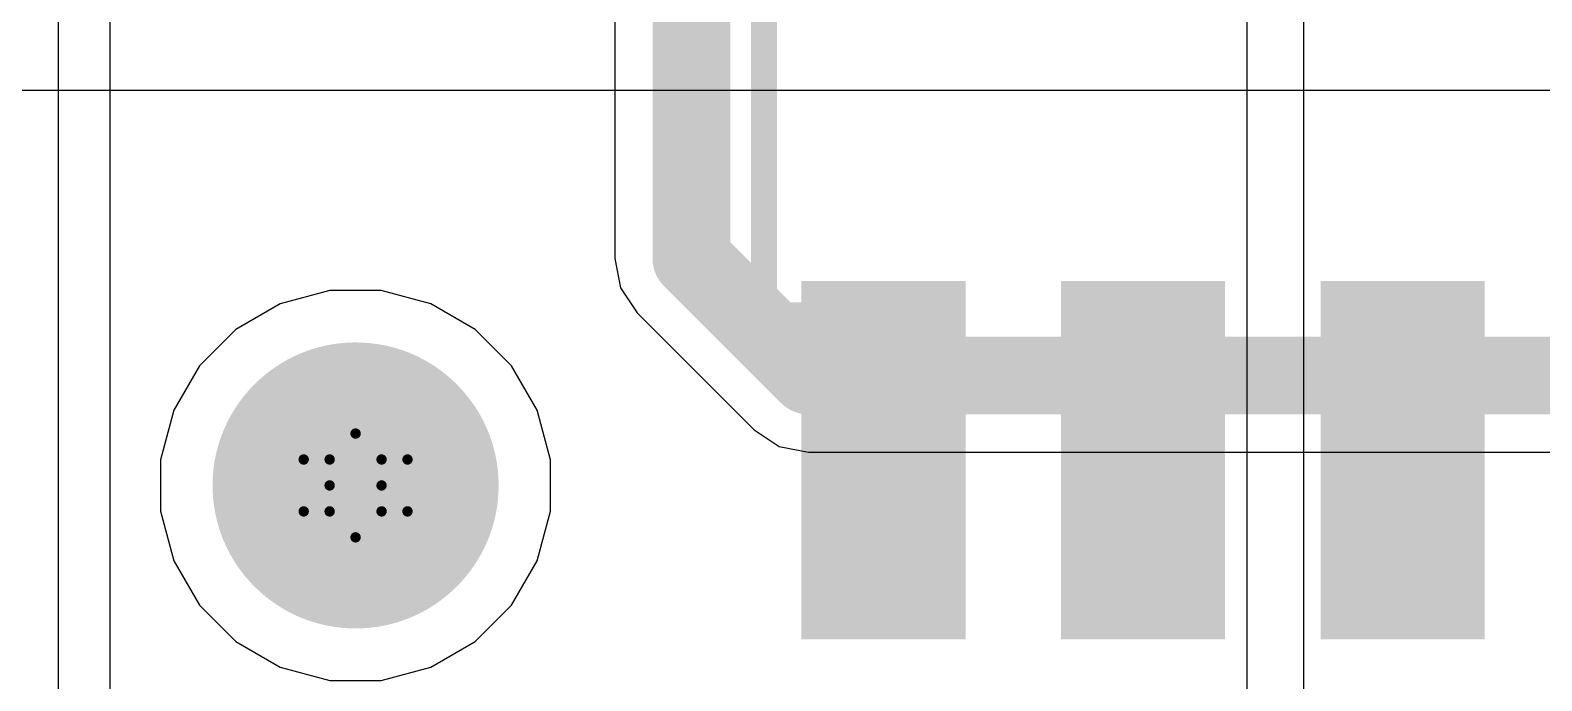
# Model space of a CAD drawing. Header units: inches. Extents: x -6 to 328, y -6 to 90.
# Drawn here: x 15.78 to 23.17, y -1.15 to 2.04 of the extents above; entities that cross this region are included whole.
import ezdxf

# ---------------------------------------------------------------- set-up
doc = ezdxf.new("R2010")
doc.units = ezdxf.units.IN
for name, color, linetype in [('Bottom Layer', 5, 'Continuous'), ('Bottom Overlay', 54, 'Continuous'), ('Bottom Paste', 16, 'Continuous'), ('Bottom Solder', 6, 'Continuous'), ('Drill Drawing', 1, 'Continuous'), ('GND', 76, 'Continuous'), ('Pad Holes', 156, 'Continuous'), ('PWR', 16, 'Continuous'), ('Top Layer', 1, 'Continuous'), ('Top Solder', 216, 'Continuous')]:
    doc.layers.add(name, color=color, linetype=linetype)

# ---------------------------------------------------------------- blocks, each defined once
blk = doc.blocks.new('SOIC_8_B_6')
at = {"layer": 'Bottom Layer'}
for points in [[(-3.475, 1.605), (-3.475, 2.205), (-1.925, 2.205), (-1.925, 1.605)], [(1.925, 1.605), (1.925, 2.205), (3.475, 2.205), (3.475, 1.605)], [(-3.475, 0.335), (-3.475, 0.935), (-1.925, 0.935), (-1.925, 0.335)], [(1.925, 0.335), (1.925, 0.935), (3.475, 0.935), (3.475, 0.335)], [(-3.475, -0.935), (-3.475, -0.335), (-1.925, -0.335), (-1.925, -0.935)], [(1.925, -0.935), (1.925, -0.335), (3.475, -0.335), (3.475, -0.935)], [(-3.475, -2.205), (-3.475, -1.605), (-1.925, -1.605), (-1.925, -2.205)], [(1.925, -2.205), (1.925, -1.605), (3.475, -1.605), (3.475, -2.205)]]:
    blk.add_hatch(color=5, dxfattribs=at).paths.add_polyline_path(points)
at = {"layer": 'Bottom Overlay'}
blk.add_hatch(color=54, dxfattribs=at).paths.add_polyline_path([(-1.8286, -2.2422), (-1.4984, -2.2422), (-1.4984, -1.5818), (-1.8286, -1.5818)])
at = {"layer": 'Bottom Paste'}
for points in [[(-3.475, 1.605), (-3.475, 2.205), (-1.925, 2.205), (-1.925, 1.605)], [(1.925, 1.605), (1.925, 2.205), (3.475, 2.205), (3.475, 1.605)], [(-3.475, 0.335), (-3.475, 0.935), (-1.925, 0.935), (-1.925, 0.335)], [(1.925, 0.335), (1.925, 0.935), (3.475, 0.935), (3.475, 0.335)], [(-3.475, -0.935), (-3.475, -0.335), (-1.925, -0.335), (-1.925, -0.935)], [(1.925, -0.935), (1.925, -0.335), (3.475, -0.335), (3.475, -0.935)], [(-3.475, -2.205), (-3.475, -1.605), (-1.925, -1.605), (-1.925, -2.205)], [(1.925, -2.205), (1.925, -1.605), (3.475, -1.605), (3.475, -2.205)]]:
    blk.add_hatch(color=16, dxfattribs=at).paths.add_polyline_path(points)
at = {"layer": 'Bottom Solder'}
for points in [[(-3.5766, 1.5034), (-3.5766, 2.3066), (-1.8234, 2.3066), (-1.8234, 1.5034)], [(1.8234, 1.5034), (1.8234, 2.3066), (3.5766, 2.3066), (3.5766, 1.5034)], [(-3.5766, 0.2334), (-3.5766, 1.0366), (-1.8234, 1.0366), (-1.8234, 0.2334)], [(1.8234, 0.2334), (1.8234, 1.0366), (3.5766, 1.0366), (3.5766, 0.2334)], [(-3.5766, -1.0366), (-3.5766, -0.2334), (-1.8234, -0.2334), (-1.8234, -1.0366)], [(1.8234, -1.0366), (1.8234, -0.2334), (3.5766, -0.2334), (3.5766, -1.0366)], [(-3.5766, -2.3066), (-3.5766, -1.5034), (-1.8234, -1.5034), (-1.8234, -2.3066)], [(1.8234, -2.3066), (1.8234, -1.5034), (3.5766, -1.5034), (3.5766, -2.3066)]]:
    blk.add_hatch(color=6, dxfattribs=at).paths.add_polyline_path(points)
at = {"layer": 'Bottom Overlay'}
for points in [[(1.9906, 2.4892, 0.127, 0.127, 0), (-1.9906, 2.4892, 0.127, 0.127, 0)], [(-1.9906, 2.3114, 0.127, 0.127, 0), (-1.9906, 2.4892, 0.127, 0.127, 0)], [(1.9906, 2.3114, 0.127, 0.127, 0), (1.9906, 2.4892, 0.127, 0.127, 0)], [(-3.7592, -2.032, 0.127, 0.127, 0), (-3.7592, -1.778, 0.127, 0.127, 0)], [(-3.6322, -1.905, 0.127, 0.127, 0), (-3.7592, -1.778, 0.127, 0.127, 0)], [(-3.7592, -2.032, 0.127, 0.127, 0), (-3.6322, -1.905, 0.127, 0.127, 0)], [(-1.9906, -2.4892, 0.127, 0.127, 0), (-1.9906, -2.3114, 0.127, 0.127, 0)], [(1.9906, -2.4892, 0.127, 0.127, 0), (1.9906, -2.3114, 0.127, 0.127, 0)], [(1.9906, -2.4892, 0.127, 0.127, 0), (-1.9906, -2.4892, 0.127, 0.127, 0)]]:
    blk.add_lwpolyline(points, format="xyseb", dxfattribs=at)
for points in [[(-2.0223, 2.4892, 0.0635, 0.0635, 1), (-1.9588, 2.4892, 0.0635, 0.0635, 1)], [(-2.0223, 2.4892, 0.0635, 0.0635, 1), (-1.9588, 2.4892, 0.0635, 0.0635, 1)], [(1.9588, 2.4892, 0.0635, 0.0635, 1), (2.0223, 2.4892, 0.0635, 0.0635, 1)], [(1.9588, 2.4892, 0.0635, 0.0635, 1), (2.0223, 2.4892, 0.0635, 0.0635, 1)], [(-2.0223, 2.3114, 0.0635, 0.0635, 1), (-1.9588, 2.3114, 0.0635, 0.0635, 1)], [(1.9588, 2.3114, 0.0635, 0.0635, 1), (2.0223, 2.3114, 0.0635, 0.0635, 1)], [(-3.791, -1.778, 0.0635, 0.0635, 1), (-3.7275, -1.778, 0.0635, 0.0635, 1)], [(-3.791, -1.778, 0.0635, 0.0635, 1), (-3.7275, -1.778, 0.0635, 0.0635, 1)], [(-3.6639, -1.905, 0.0635, 0.0635, 1), (-3.6004, -1.905, 0.0635, 0.0635, 1)], [(-3.6639, -1.905, 0.0635, 0.0635, 1), (-3.6004, -1.905, 0.0635, 0.0635, 1)], [(-3.791, -2.032, 0.0635, 0.0635, 1), (-3.7275, -2.032, 0.0635, 0.0635, 1)], [(-3.791, -2.032, 0.0635, 0.0635, 1), (-3.7275, -2.032, 0.0635, 0.0635, 1)], [(-2.0223, -2.3114, 0.0635, 0.0635, 1), (-1.9588, -2.3114, 0.0635, 0.0635, 1)], [(1.9588, -2.3114, 0.0635, 0.0635, 1), (2.0223, -2.3114, 0.0635, 0.0635, 1)], [(-2.0223, -2.4892, 0.0635, 0.0635, 1), (-1.9588, -2.4892, 0.0635, 0.0635, 1)], [(-2.0223, -2.4892, 0.0635, 0.0635, 1), (-1.9588, -2.4892, 0.0635, 0.0635, 1)], [(1.9588, -2.4892, 0.0635, 0.0635, 1), (2.0223, -2.4892, 0.0635, 0.0635, 1)], [(1.9588, -2.4892, 0.0635, 0.0635, 1), (2.0223, -2.4892, 0.0635, 0.0635, 1)]]:
    blk.add_lwpolyline(points, format="xyseb", close=True, dxfattribs=at)
blk = doc.blocks.new('HR963370A_52')
at = {"layer": 'Bottom Solder'}
h = blk.add_hatch(color=6, dxfattribs=at)
edge = h.paths.add_edge_path()
edge.add_arc((-7, 0.3), 0.1016, 0, 360)
at = {"layer": 'Pad Holes'}
h = blk.add_hatch(color=7, dxfattribs=at)
edge = h.paths.add_edge_path()
edge.add_arc((-7, 0.3), 0.7, 0, 360)
at = {"layer": 'Top Solder'}
h = blk.add_hatch(color=216, dxfattribs=at)
edge = h.paths.add_edge_path()
edge.add_arc((-7, 0.3), 0.1016, 0, 360)

msp = doc.modelspace()

# ---------------------------------------------------------------- linework, layer by layer
at = {"layer": 'Bottom Layer'}
for p, q in [((6.9992, 1.7422), (24.3063, 1.7422)), ((17.2444, 0.7612), (17.0017, 0.6962)), ((17.4956, 0.7612), (17.2444, 0.7612)), ((17.7382, 0.6962), (17.4956, 0.7612)), ((17.0017, 0.6962), (16.7842, 0.5706)), ((17.9557, 0.5706), (17.7382, 0.6962)), ((16.7842, 0.5706), (16.6066, 0.393)), ((18.1334, 0.393), (17.9557, 0.5706)), ((16.6066, 0.393), (16.481, 0.1755)), ((18.259, 0.1755), (18.1334, 0.393)), ((16.481, 0.1755), (16.416, -0.0672)), ((18.324, -0.0672), (18.259, 0.1755)), ((16.416, -0.0672), (16.416, -0.3184)), ((18.324, -0.3184), (18.324, -0.0672)), ((16.416, -0.3184), (16.481, -0.561)), ((18.259, -0.561), (18.324, -0.3184)), ((16.481, -0.561), (16.6066, -0.7785)), ((18.1334, -0.7785), (18.259, -0.561)), ((16.6066, -0.7785), (16.7842, -0.9562)), ((17.9557, -0.9562), (18.1334, -0.7785)), ((16.7842, -0.9562), (17.0017, -1.0818)), ((17.7382, -1.0818), (17.9557, -0.9562)), ((17.0017, -1.0818), (17.2444, -1.1468)), ((17.4956, -1.1468), (17.7382, -1.0818)), ((17.2444, -1.1468), (17.4956, -1.1468))]:
    msp.add_line(p, q, dxfattribs=at)
at = {"layer": 'Drill Drawing'}
for points in [[(17.243, -0.0658, 0.0508, 0.0508, 0), (17.37, 0.0612, 0.0508, 0.0508, 0)], [(17.37, 0.0612, 0.0508, 0.0508, 0), (17.497, -0.0658, 0.0508, 0.0508, 0)], [(17.116, -0.0658, 0.0508, 0.0508, 0), (17.243, -0.1928, 0.0508, 0.0508, 0)], [(17.116, -0.0658, 0.0508, 0.0508, 0), (17.243, -0.0658, 0.0508, 0.0508, 0)], [(17.497, -0.0658, 0.0508, 0.0508, 0), (17.624, -0.0658, 0.0508, 0.0508, 0)], [(17.497, -0.1928, 0.0508, 0.0508, 0), (17.624, -0.0658, 0.0508, 0.0508, 0)], [(17.116, -0.3198, 0.0508, 0.0508, 0), (17.243, -0.1928, 0.0508, 0.0508, 0)], [(17.497, -0.1928, 0.0508, 0.0508, 0), (17.624, -0.3198, 0.0508, 0.0508, 0)], [(17.116, -0.3198, 0.0508, 0.0508, 0), (17.243, -0.3198, 0.0508, 0.0508, 0)], [(17.243, -0.3198, 0.0508, 0.0508, 0), (17.37, -0.4468, 0.0508, 0.0508, 0)], [(17.37, -0.4468, 0.0508, 0.0508, 0), (17.497, -0.3198, 0.0508, 0.0508, 0)], [(17.497, -0.3198, 0.0508, 0.0508, 0), (17.624, -0.3198, 0.0508, 0.0508, 0)]]:
    msp.add_lwpolyline(points, format="xyseb", dxfattribs=at)
for points in [[(17.3573, 0.0612, 0.0254, 0.0254, 1), (17.3827, 0.0612, 0.0254, 0.0254, 1)], [(17.3573, 0.0612, 0.0254, 0.0254, 1), (17.3827, 0.0612, 0.0254, 0.0254, 1)], [(17.1033, -0.0658, 0.0254, 0.0254, 1), (17.1287, -0.0658, 0.0254, 0.0254, 1)], [(17.1033, -0.0658, 0.0254, 0.0254, 1), (17.1287, -0.0658, 0.0254, 0.0254, 1)], [(17.2303, -0.0658, 0.0254, 0.0254, 1), (17.2557, -0.0658, 0.0254, 0.0254, 1)], [(17.2303, -0.0658, 0.0254, 0.0254, 1), (17.2557, -0.0658, 0.0254, 0.0254, 1)], [(17.4843, -0.0658, 0.0254, 0.0254, 1), (17.5097, -0.0658, 0.0254, 0.0254, 1)], [(17.4843, -0.0658, 0.0254, 0.0254, 1), (17.5097, -0.0658, 0.0254, 0.0254, 1)], [(17.6113, -0.0658, 0.0254, 0.0254, 1), (17.6367, -0.0658, 0.0254, 0.0254, 1)], [(17.6113, -0.0658, 0.0254, 0.0254, 1), (17.6367, -0.0658, 0.0254, 0.0254, 1)], [(17.2303, -0.1928, 0.0254, 0.0254, 1), (17.2557, -0.1928, 0.0254, 0.0254, 1)], [(17.2303, -0.1928, 0.0254, 0.0254, 1), (17.2557, -0.1928, 0.0254, 0.0254, 1)], [(17.4843, -0.1928, 0.0254, 0.0254, 1), (17.5097, -0.1928, 0.0254, 0.0254, 1)], [(17.4843, -0.1928, 0.0254, 0.0254, 1), (17.5097, -0.1928, 0.0254, 0.0254, 1)], [(17.1033, -0.3198, 0.0254, 0.0254, 1), (17.1287, -0.3198, 0.0254, 0.0254, 1)], [(17.1033, -0.3198, 0.0254, 0.0254, 1), (17.1287, -0.3198, 0.0254, 0.0254, 1)], [(17.2303, -0.3198, 0.0254, 0.0254, 1), (17.2557, -0.3198, 0.0254, 0.0254, 1)], [(17.2303, -0.3198, 0.0254, 0.0254, 1), (17.2557, -0.3198, 0.0254, 0.0254, 1)], [(17.4843, -0.3198, 0.0254, 0.0254, 1), (17.5097, -0.3198, 0.0254, 0.0254, 1)], [(17.4843, -0.3198, 0.0254, 0.0254, 1), (17.5097, -0.3198, 0.0254, 0.0254, 1)], [(17.6113, -0.3198, 0.0254, 0.0254, 1), (17.6367, -0.3198, 0.0254, 0.0254, 1)], [(17.6113, -0.3198, 0.0254, 0.0254, 1), (17.6367, -0.3198, 0.0254, 0.0254, 1)], [(17.3573, -0.4468, 0.0254, 0.0254, 1), (17.3827, -0.4468, 0.0254, 0.0254, 1)], [(17.3573, -0.4468, 0.0254, 0.0254, 1), (17.3827, -0.4468, 0.0254, 0.0254, 1)]]:
    msp.add_lwpolyline(points, format="xyseb", close=True, dxfattribs=at)
at = {"layer": 'GND'}
for p, q in [((17.2444, 0.7612), (17.0017, 0.6962)), ((17.4956, 0.7612), (17.2444, 0.7612)), ((17.7382, 0.6962), (17.4956, 0.7612)), ((17.0017, 0.6962), (16.7842, 0.5706)), ((17.9557, 0.5706), (17.7382, 0.6962)), ((16.7842, 0.5706), (16.6066, 0.393)), ((18.1334, 0.393), (17.9557, 0.5706)), ((16.6066, 0.393), (16.481, 0.1755)), ((18.259, 0.1755), (18.1334, 0.393)), ((16.481, 0.1755), (16.416, -0.0672)), ((18.324, -0.0672), (18.259, 0.1755)), ((16.416, -0.0672), (16.416, -0.3184)), ((18.324, -0.3184), (18.324, -0.0672)), ((16.416, -0.3184), (16.481, -0.561)), ((18.259, -0.561), (18.324, -0.3184)), ((16.481, -0.561), (16.6066, -0.7785)), ((18.1334, -0.7785), (18.259, -0.561)), ((16.6066, -0.7785), (16.7842, -0.9562)), ((17.9557, -0.9562), (18.1334, -0.7785)), ((16.7842, -0.9562), (17.0017, -1.0818)), ((17.7382, -1.0818), (17.9557, -0.9562)), ((17.0017, -1.0818), (17.2444, -1.1468)), ((17.4956, -1.1468), (17.7382, -1.0818)), ((17.2444, -1.1468), (17.4956, -1.1468))]:
    msp.add_line(p, q, dxfattribs=at)
at = {"layer": 'PWR'}
for p, q in [((15.9146, 10.3823), (15.9146, -5.391)), ((16.1686, -3.4266), (16.1686, 10.3782)), ((21.7312, 10.3782), (21.7312, -2.413)), ((22.0106, -2.7467), (22.0106, 10.3782)), ((17.2444, 0.7612), (17.0017, 0.6962)), ((17.4956, 0.7612), (17.2444, 0.7612)), ((17.7382, 0.6962), (17.4956, 0.7612)), ((17.0017, 0.6962), (16.7842, 0.5706)), ((17.9557, 0.5706), (17.7382, 0.6962)), ((16.7842, 0.5706), (16.6066, 0.393)), ((18.1334, 0.393), (17.9557, 0.5706)), ((16.6066, 0.393), (16.481, 0.1755)), ((18.259, 0.1755), (18.1334, 0.393)), ((16.481, 0.1755), (16.416, -0.0672)), ((18.324, -0.0672), (18.259, 0.1755)), ((16.416, -0.0672), (16.416, -0.3184)), ((18.324, -0.3184), (18.324, -0.0672)), ((16.416, -0.3184), (16.481, -0.561)), ((18.259, -0.561), (18.324, -0.3184)), ((16.481, -0.561), (16.6066, -0.7785)), ((18.1334, -0.7785), (18.259, -0.561)), ((16.6066, -0.7785), (16.7842, -0.9562)), ((17.9557, -0.9562), (18.1334, -0.7785)), ((16.7842, -0.9562), (17.0017, -1.0818)), ((17.7382, -1.0818), (17.9557, -0.9562)), ((17.0017, -1.0818), (17.2444, -1.1468)), ((17.4956, -1.1468), (17.7382, -1.0818)), ((17.2444, -1.1468), (17.4956, -1.1468))]:
    msp.add_line(p, q, dxfattribs=at)
at = {"layer": 'Top Layer'}
for p, q in [((18.6379, 8.1146), (18.6379, 0.9183)), ((18.6379, 0.9183), (18.6665, 0.7746)), ((17.2444, 0.7612), (17.0017, 0.6962)), ((17.4956, 0.7612), (17.2444, 0.7612)), ((17.7382, 0.6962), (17.4956, 0.7612)), ((18.6665, 0.7746), (18.7479, 0.6528)), ((17.0017, 0.6962), (16.7842, 0.5706)), ((17.9557, 0.5706), (17.7382, 0.6962)), ((18.7479, 0.6528), (19.321, 0.0797)), ((16.7842, 0.5706), (16.6066, 0.393)), ((18.1334, 0.393), (17.9557, 0.5706)), ((16.6066, 0.393), (16.481, 0.1755)), ((18.259, 0.1755), (18.1334, 0.393)), ((16.481, 0.1755), (16.416, -0.0672)), ((18.324, -0.0672), (18.259, 0.1755)), ((19.321, 0.0797), (19.4428, -0.0017)), ((16.416, -0.0672), (16.416, -0.3184)), ((18.324, -0.3184), (18.324, -0.0672)), ((19.4428, -0.0017), (19.5865, -0.0303)), ((19.5865, -0.0303), (27.5754, -0.0303)), ((16.416, -0.3184), (16.481, -0.561)), ((18.259, -0.561), (18.324, -0.3184)), ((16.481, -0.561), (16.6066, -0.7785)), ((18.1334, -0.7785), (18.259, -0.561)), ((16.6066, -0.7785), (16.7842, -0.9562)), ((17.9557, -0.9562), (18.1334, -0.7785)), ((16.7842, -0.9562), (17.0017, -1.0818)), ((17.7382, -1.0818), (17.9557, -0.9562)), ((17.0017, -1.0818), (17.2444, -1.1468)), ((17.4956, -1.1468), (17.7382, -1.0818)), ((17.2444, -1.1468), (17.4956, -1.1468))]:
    msp.add_line(p, q, dxfattribs=at)
for points in [[(19.0134, 0.9183, 0.381, 0.381, 0), (19.0134, 8.1146, 0.381, 0.381, 0)], [(19.0134, 0.9183, 0.381, 0.381, 0), (19.5865, 0.3452, 0.381, 0.381, 0)], [(19.5865, 0.3452, 0.381, 0.381, 0), (24.2767, 0.3452, 0.381, 0.381, 0)]]:
    msp.add_lwpolyline(points, format="xyseb", dxfattribs=at)
for points in [[(18.9181, 0.9183, 0.1905, 0.1905, 1), (19.1086, 0.9183, 0.1905, 0.1905, 1)], [(18.9181, 0.9183, 0.1905, 0.1905, 1), (19.1086, 0.9183, 0.1905, 0.1905, 1)], [(19.4912, 0.3452, 0.1905, 0.1905, 1), (19.6817, 0.3452, 0.1905, 0.1905, 1)], [(19.4912, 0.3452, 0.1905, 0.1905, 1), (19.6817, 0.3452, 0.1905, 0.1905, 1)]]:
    msp.add_lwpolyline(points, format="xyseb", close=True, dxfattribs=at)

# ---------------------------------------------------------------- block references
for name, p, rotation in [('HR963370A_52', (17.67, 6.8072), 90), ('SOIC_8_B_6', (21.8582, 2.6312), 270)]:
    msp.add_blockref(name, p, dxfattribs=dict(rotation=rotation))

doc.saveas('drawing.dxf')
